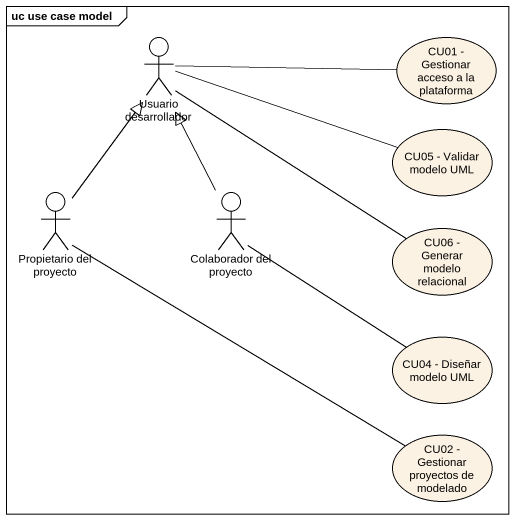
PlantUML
@startuml
mainframe uc use case model
actor "Usuario desarrollador" as Usuario_desarrollador
usecase "CU01 - Gestionar acceso a la plataforma" as CU01_Gestionar_acceso_a_la
usecase "CU05 - Validar modelo UML" as CU05_Validar_modelo_UML
actor "Propietario del proyecto" as Propietario_del_proyecto
actor "Colaborador del proyecto" as Colaborador_del_proyecto
usecase "CU06 - Generar modelo relacional" as CU06_Generar_modelo
usecase "CU04 - Diseñar modelo UML" as CU04_Diseñar_modelo_UML
usecase "CU02 - Gestionar proyectos de modelado" as CU02_Gestionar_proyectos_de
Usuario_desarrollador -right- CU01_Gestionar_acceso_a_la
Usuario_desarrollador -right- CU05_Validar_modelo_UML
Usuario_desarrollador -- CU06_Generar_modelo
Propietario_del_proyecto -up-|> Usuario_desarrollador
Propietario_del_proyecto -right- CU02_Gestionar_proyectos_de
Colaborador_del_proyecto -up-|> Usuario_desarrollador
Colaborador_del_proyecto -right- CU04_Diseñar_modelo_UML
@enduml
